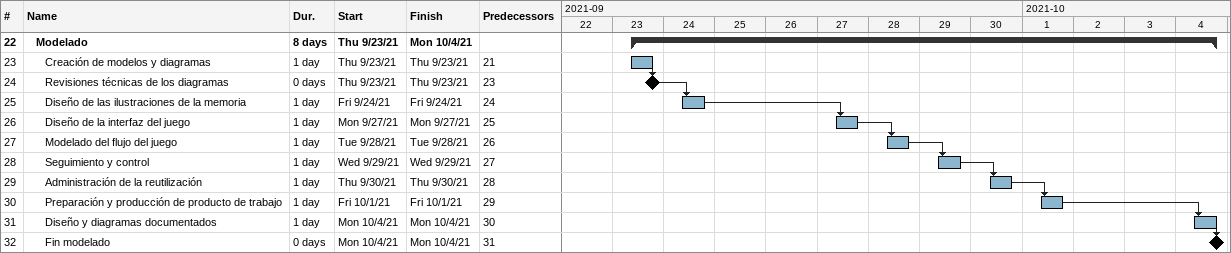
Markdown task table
| ID | Level | Task | Duration | Start | Finish | Predecessors |
|---|---|---|---|---|---|---|
| 22 | 2 | **Modelado** | 8d | 2021-09-23 | 2021-10-04 |  |
| 23 | 3 | Creación de modelos y diagramas | 1d | 2021-09-23 | 2021-09-23 | 21 |
| 24 | 3 | Revisiones técnicas de los diagramas | 0d | 2021-09-23 | 2021-09-23 | 23 |
| 25 | 3 | Diseño de las ilustraciones de la memoria | 1d | 2021-09-24 | 2021-09-24 | 24 |
| 26 | 3 | Diseño de la interfaz del juego | 1d | 2021-09-27 | 2021-09-27 | 25 |
| 27 | 3 | Modelado del flujo del juego | 1d | 2021-09-28 | 2021-09-28 | 26 |
| 28 | 3 | Seguimiento y control | 1d | 2021-09-29 | 2021-09-29 | 27 |
| 29 | 3 | Administración de la reutilización | 1d | 2021-09-30 | 2021-09-30 | 28 |
| 30 | 3 | Preparación y producción de producto de trabajo | 1d | 2021-10-01 | 2021-10-01 | 29 |
| 31 | 3 | Diseño y diagramas documentados | 1d | 2021-10-04 | 2021-10-04 | 30 |
| 32 | 3 | Fin modelado | 0d | 2021-10-04 | 2021-10-04 | 31 |
